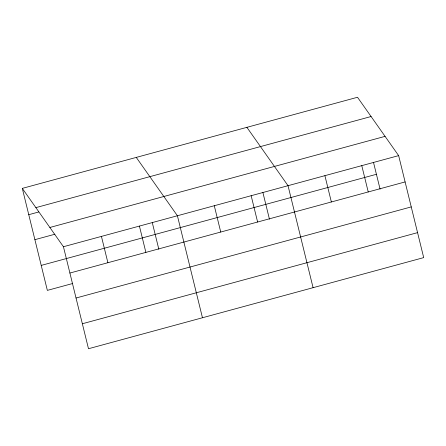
<?xml version="1.0" encoding="UTF-8"?>
<svg xmlns="http://www.w3.org/2000/svg" width="446" height="446" viewBox="0 0 446 446"><rect width="100%" height="100%" fill="white"/><g stroke="black" fill="none" stroke-linecap="round" stroke-linejoin="round"><path stroke-width="0.67" d="M22.3 188.385L357.508 97.267L398.646 155.621L423.7 257.615L88.492 348.733L63.438 246.733L22.3 188.385L47.354 290.379L72.681 283.5M35.875 207.635L371.083 116.523M28.761 214.693L38.757 211.973M49.863 227.477L385.071 136.364M34.9 239.669L54.891 234.234M63.438 246.733L398.646 155.621M41.216 265.403L376.424 174.291M69.899 273.041L405.107 181.929M76.037 298.017L411.245 206.905M82.359 323.751L417.567 232.639M246.889 127.339L288.027 185.687L313.081 287.687M136.27 157.405L177.408 215.752L202.462 317.753M373.508 162.411L380.076 189.143M361.773 165.639L368.234 191.953M324.9 175.663L331.361 201.971M262.889 192.482L269.456 219.209M251.154 195.71L257.615 222.019M214.281 205.729L220.742 232.043M152.27 222.548L158.837 249.275M139.42 226.077L145.881 252.391M101.432 236.408L107.893 262.716"/></g></svg>
